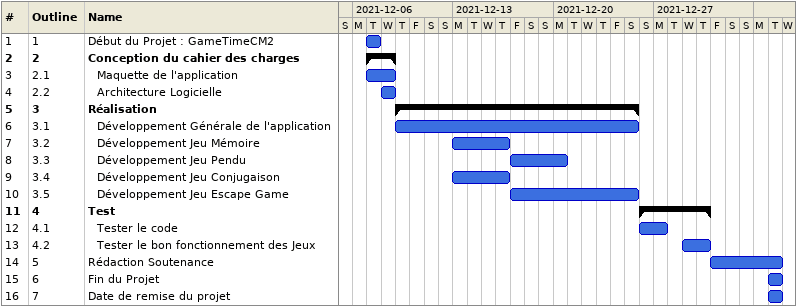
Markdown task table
| ID | WBS | Task | Start | Finish |
|---|---|---|---|---|
| 1 | 1 | Début du Projet : GameTimeCM2 | 2021-12-07 | 2021-12-07 |
| 2 | 2 | **Conception du cahier des charges** | 2021-12-07 | 2021-12-08 |
| 3 | 2.1 | Maquette de l'application | 2021-12-07 | 2021-12-08 |
| 4 | 2.2 | Architecture Logicielle | 2021-12-08 | 2021-12-08 |
| 5 | 3 | **Réalisation** | 2021-12-09 | 2021-12-25 |
| 6 | 3.1 | Développement Générale de l'application | 2021-12-09 | 2021-12-25 |
| 7 | 3.2 | Développement Jeu Mémoire | 2021-12-13 | 2021-12-16 |
| 8 | 3.3 | Développement Jeu Pendu | 2021-12-17 | 2021-12-20 |
| 9 | 3.4 | Développement Jeu Conjugaison | 2021-12-13 | 2021-12-16 |
| 10 | 3.5 | Développement Jeu Escape Game | 2021-12-17 | 2021-12-25 |
| 11 | 4 | **Test** | 2021-12-26 | 2021-12-30 |
| 12 | 4.1 | Tester le code | 2021-12-26 | 2021-12-27 |
| 13 | 4.2 | Tester le bon fonctionnement des Jeux | 2021-12-29 | 2021-12-30 |
| 14 | 5 | Rédaction Soutenance | 2021-12-31 | 2022-01-04 |
| 15 | 6 | Fin du Projet | 2022-01-04 | 2022-01-04 |
| 16 | 7 | Date de remise du projet | 2022-01-04 | 2022-01-04 |
